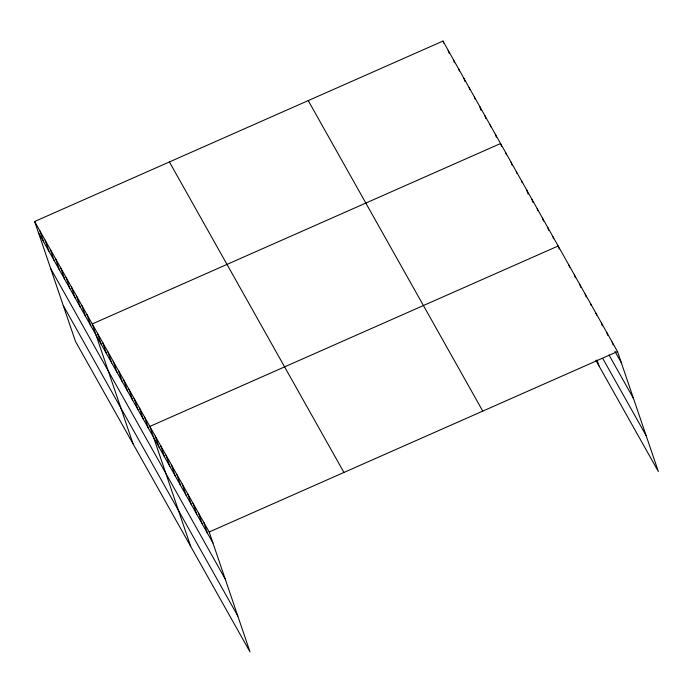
<?xml version="1.0" encoding="UTF-8"?>
<svg xmlns="http://www.w3.org/2000/svg" width="693" height="693" viewBox="0 0 693 693"><rect width="100%" height="100%" fill="white"/><g stroke="black" fill="none" stroke-linecap="round" stroke-linejoin="round"><path stroke-width="1.04" d="M34.65 221.491L209.191 531.99L250.026 651.94L75.485 341.441L34.65 221.491L442.974 41.06L617.515 351.559L658.35 471.509L595.867 360.351M209.191 531.99L617.515 351.559M614.908 351.282L621.283 362.621M608.991 354.929L633.515 398.553M602.953 358.801L646.119 435.576M308.229 100.606L482.77 411.105M169.395 161.945L343.936 472.444M38.418 232.553L212.959 543.052M50.65 268.486L225.19 578.984M63.254 305.509L237.794 616.008M612.118 341.961L613.149 344.984M606.721 332.363L607.752 335.386M601.333 322.765L602.356 325.788M595.937 313.175L596.621 315.185M590.54 303.577L591.224 305.587M585.143 293.979L586.174 296.994M579.746 284.381L580.777 287.396M574.358 274.783L575.381 277.798M568.962 265.185L569.646 267.195M559.199 249.012L558.168 245.989L149.853 426.42L190.688 546.37M596.968 359.953L599.003 365.939M552.936 236.677L553.62 238.687M547.695 227.365L548.726 230.379M542.463 218.044L543.485 221.067M537.222 208.732L537.907 210.741M531.99 199.419L533.012 202.434M526.749 190.099L528.118 194.127M521.517 180.786L522.201 182.796M516.276 171.474L516.961 173.484M511.044 162.153L512.066 165.177M505.803 152.841L506.488 154.851M501.602 146.544L500.571 143.529L92.247 323.952L133.082 443.901M495.33 134.208L496.361 137.231M490.098 124.896L490.783 126.906M484.866 115.584L485.888 118.598M479.625 106.263L480.994 110.291M474.393 96.951L475.077 98.96M469.152 87.639L469.837 89.648M463.92 78.326L464.942 81.341M458.679 69.005L459.364 71.015M453.447 59.693L454.469 62.708M448.206 50.381L449.237 53.396M442.974 41.06L443.659 43.07M203.803 522.392L207.562 533.454M198.406 512.794L202.174 523.856M193.009 503.196L196.777 514.258M187.612 493.598L191.381 504.66M182.216 484L185.984 495.062M176.828 474.402L180.587 485.464M171.431 464.804L175.199 475.866M166.034 455.206L169.802 466.268M160.637 445.608L164.406 456.67M155.241 436.018L159.009 447.08M144.612 417.099L148.38 428.161M139.38 407.787L143.139 418.849M134.139 398.475L137.907 409.537M128.907 389.154L132.666 400.216M123.666 379.842L127.434 390.904M118.434 370.53L122.193 381.592M113.193 361.209L116.961 372.271M107.961 351.897L111.72 362.959M102.72 342.585L106.488 353.647M97.488 333.264L101.256 344.326M87.015 314.639L90.783 325.701M81.774 305.327L85.542 316.389M76.542 296.006L80.31 307.068M71.301 286.694L75.069 297.756M66.069 277.382L69.837 288.444M60.828 268.061L64.596 279.123M55.596 258.749L59.364 269.811M50.355 249.437L54.123 260.499M45.123 240.116L48.891 251.178M39.882 230.804L43.65 241.866"/></g></svg>
